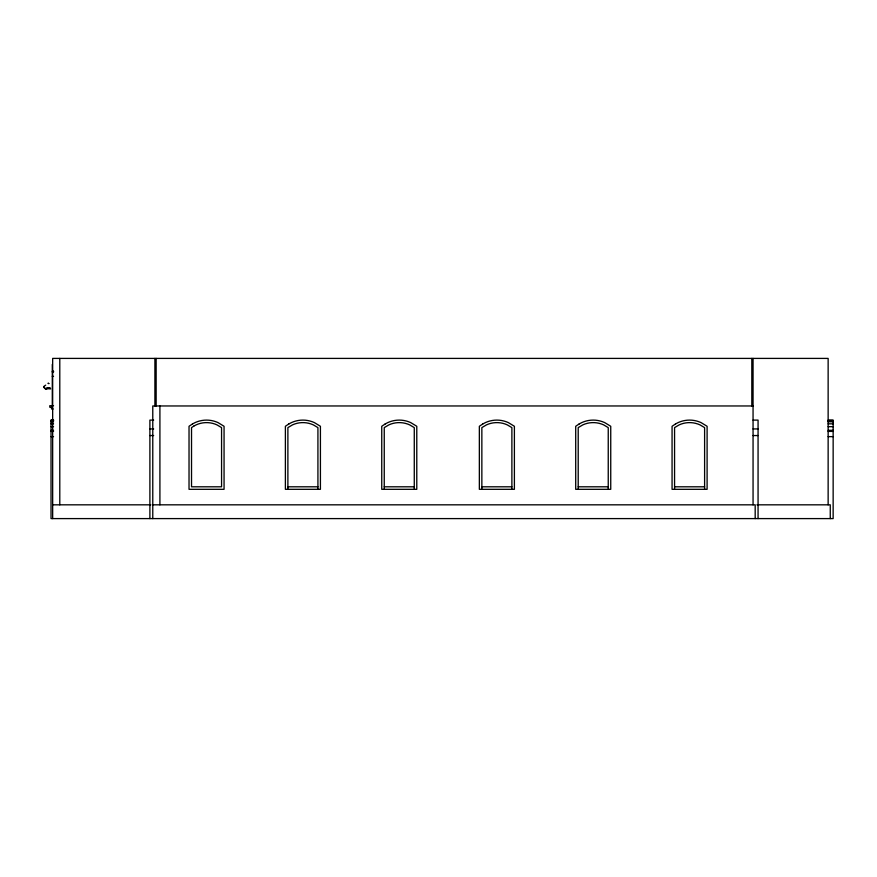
<?xml version="1.0" encoding="UTF-8"?>
<svg xmlns="http://www.w3.org/2000/svg" width="877" height="877" viewBox="0 0 877 877"><rect width="100%" height="100%" fill="white"/><g stroke="black" fill="none" stroke-linecap="round" stroke-linejoin="round"><path stroke-width="1.32" d="M45.692 385.146C40.715 387.371 47.457 389.585 45.461 388.818L47.248 388.171M47.183 388.138L45.461 388.818L50.164 387.952L45.955 388.73M46.448 388.599L50.669 388.917M49.671 388.018L48.684 387.952M52.291 372.012L53.541 372.012M52.291 376.343L53.541 376.343M53.541 405.711L49.781 405.711L49.781 407.213L52.291 407.213M753.058 405.963L152.773 405.963L152.773 518.592M53.157 408.967L51.535 408.967L51.535 407.213M53.541 420.094L51.03 420.094L51.03 518.592L833.15 518.592L833.15 420.094L828.14 420.094M153.65 420.105L149.89 420.105L149.89 518.592M753.058 420.105L758.068 420.105L758.068 518.592M51.03 420.302L53.541 420.302M51.03 420.511L53.541 420.511M828.14 420.511L833.15 420.511M828.14 421.026L833.15 421.026M828.14 421.124L833.15 421.124M51.03 421.76L53.541 421.76M828.14 421.76L833.15 421.76M51.03 423.832L53.541 423.832M828.14 423.832L833.15 423.832M51.03 426.682L53.541 426.682M828.14 426.682L833.15 426.682M149.89 428.93L153.65 428.93M753.058 428.93L758.068 428.93M51.03 430.3L53.541 430.3M828.14 430.3L833.15 430.3M51.03 431.396L53.541 431.396M828.14 431.396L833.15 431.396M149.89 435.551L153.65 435.551M753.058 435.551L758.068 435.551M51.03 436.636L53.541 436.636M828.14 436.636L833.15 436.636M287.886 486.801L317.923 486.801M384.247 486.801L414.273 486.801M481.857 486.801L511.883 486.801M578.206 486.801L608.243 486.801M674.566 486.801L704.604 486.801M52.664 504.823L150.822 504.823M152.773 504.823L755.185 504.823L755.185 518.592M756.928 504.823L830.267 504.823L830.267 518.592M828.14 504.823L828.14 358.408L52.664 358.408L52.664 518.592M753.058 358.408L753.058 504.823M751.808 358.408L751.808 405.963M704.604 489.311L704.604 427.614L699.989 424.874A25.027 25.027 0 0 0 679.171 424.874L674.566 427.614L674.566 489.311M608.243 489.311L608.243 427.614L603.639 424.874A25.027 25.027 0 0 0 582.81 424.874L578.206 427.614L578.206 489.311M511.883 489.311L511.883 427.614L507.279 424.874A25.027 25.027 0 0 0 486.461 424.874L481.857 427.614L481.857 489.311M414.273 489.311L414.273 427.614L409.669 424.874A25.027 25.027 0 0 0 388.851 424.874L384.247 427.614L384.247 489.311M317.923 489.311L317.923 427.614L313.319 424.874A25.027 25.027 0 0 0 292.49 424.874L287.886 427.614L287.886 489.311M159.91 405.963L159.91 504.823M156.15 358.408L156.15 405.963M154.9 358.408L154.9 405.963M59.789 358.408L59.789 504.823M52.291 364.393L52.291 405.711M44.08 386.647L43.949 387.426L44.08 386.647M48.191 383.304L48.827 383.567L48.191 383.304M192.48 423.964L189.026 426.277L189.026 489.311L224.063 489.311L224.063 426.277L218 422.593A27.538 27.538 0 0 0 195.1 422.593L192.48 423.964M193.762 426.123L191.526 427.614L191.526 486.801L221.563 486.801L221.563 427.614L216.959 424.874A25.027 25.027 0 0 0 196.141 424.874L193.762 426.123M288.84 423.964L285.387 426.277L285.387 489.311L320.423 489.311L320.423 426.277L314.361 422.593A27.538 27.538 0 0 0 291.449 422.593L288.84 423.964M385.189 423.964L381.747 426.277L381.747 489.311L416.783 489.311L416.783 426.277L410.71 422.593A27.538 27.538 0 0 0 387.809 422.593L385.189 423.964M482.799 423.964L479.346 426.277L479.346 489.311L514.393 489.311L514.393 426.277L508.32 422.593A27.538 27.538 0 0 0 485.419 422.593L482.799 423.964M579.16 423.964L575.707 426.277L575.707 489.311L610.743 489.311L610.743 426.277L604.681 422.593A27.538 27.538 0 0 0 581.769 422.593L579.16 423.964M675.52 423.964L672.067 426.277L672.067 489.311L707.103 489.311L707.103 426.277L701.041 422.593A27.538 27.538 0 0 0 678.129 422.593L675.52 423.964M53.541 371.333L52.291 371.333L53.541 371.355M45.714 388.621L44.957 388.39L45.714 388.621"/></g></svg>
